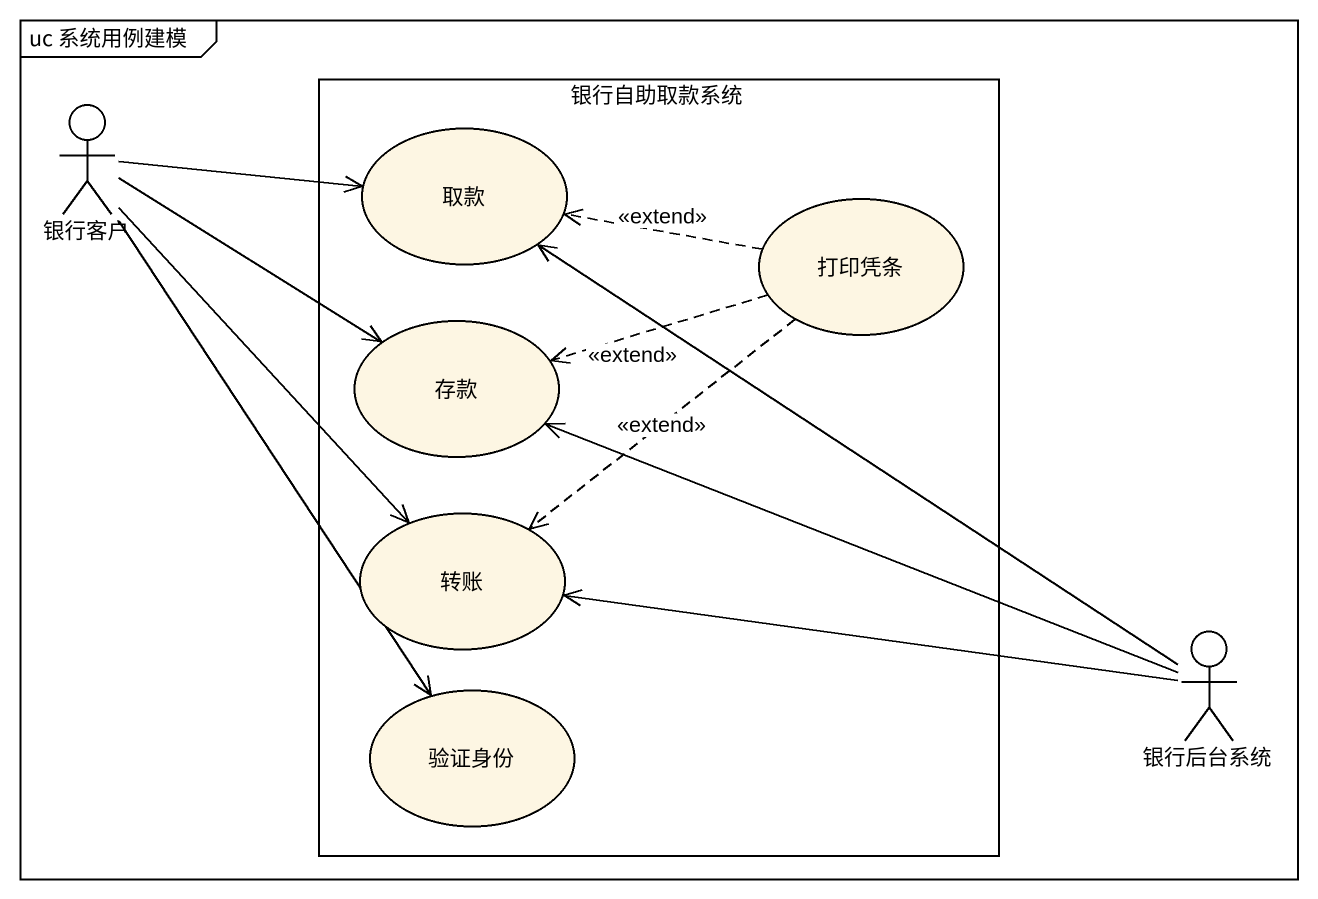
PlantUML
@startuml
mainframe uc 系统用例建模
actor 银行客户
rectangle 银行自助取款系统 {
  usecase 取款
  usecase 打印凭条
  usecase 存款
  usecase 转账
  usecase 验证身份
}
actor 银行后台系统
银行客户 -right-> 取款
银行客户 -right-> 存款
银行客户 --> 转账
银行客户 --> 验证身份
取款 <-- 银行后台系统
打印凭条 .left.> 取款 : <<extend>>
打印凭条 .left.> 存款 : <<extend>>
打印凭条 ..> 转账 : <<extend>>
存款 <-right- 银行后台系统
转账 <-right- 银行后台系统
@enduml
